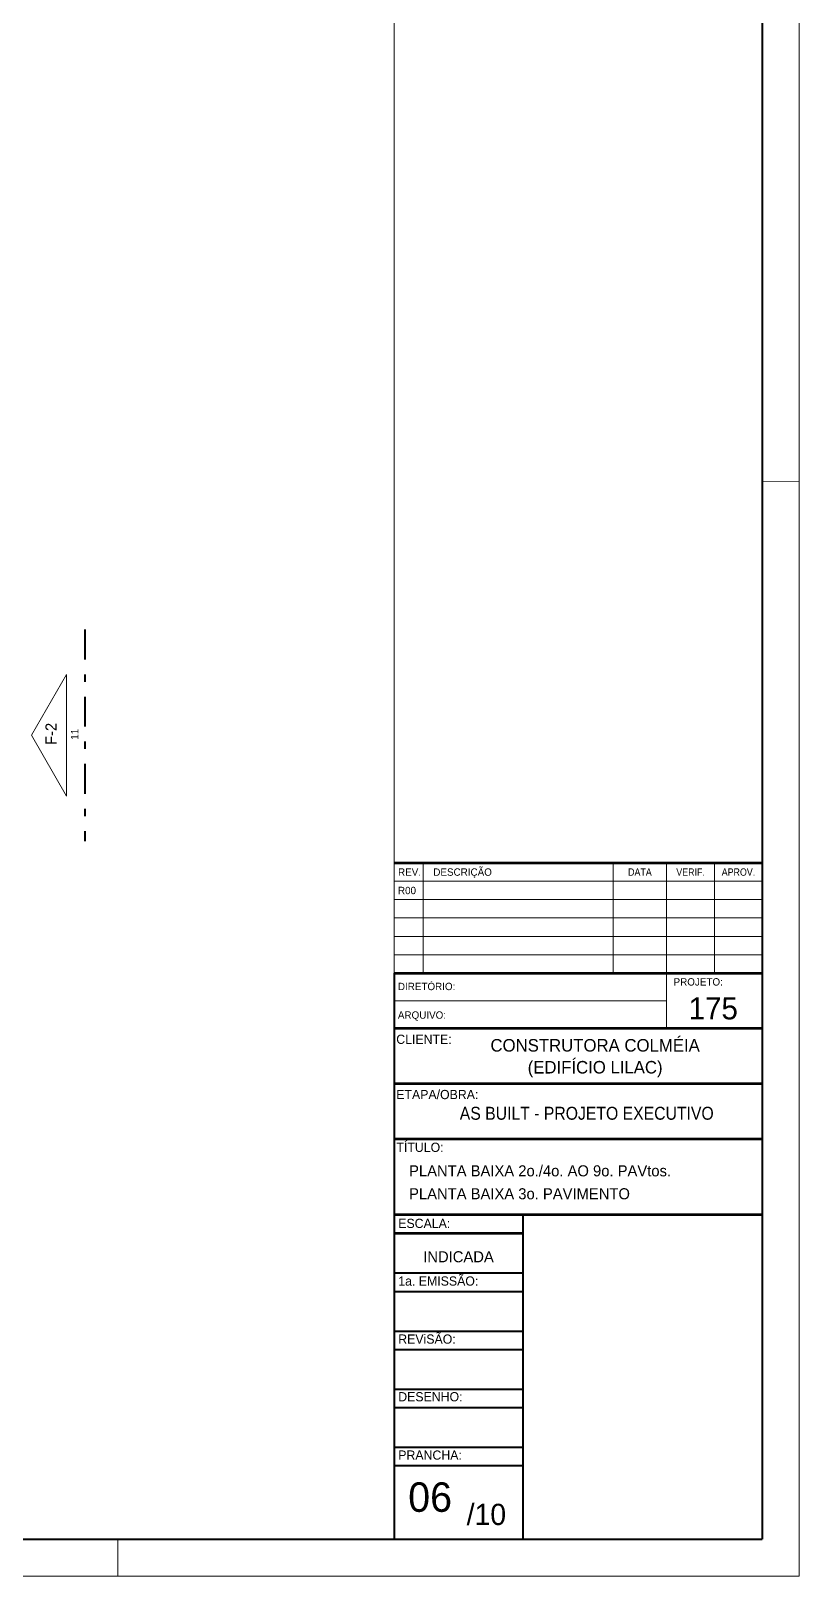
# Model space of a CAD drawing. Header units: metres. Extents: x 2.9 to 62.3, y 8 to 50.1.
# Drawn here: x 51.92 to 62.35, y 8.02 to 28.98 of the extents above; entities that cross this region are included whole.
import ezdxf
from ezdxf.enums import TextEntityAlignment as Align

# ---------------------------------------------------------------- set-up
doc = ezdxf.new("R2010")
doc.units = ezdxf.units.M
doc.header["$MEASUREMENT"] = 0
doc.linetypes.add('DGN Style 4', pattern=[1.626995, 0.812989, -0.406495, 0.001016, -0.406495])
for name, color, linetype, lineweight in [('Level 3', 7, 'Continuous', 0), ('Level 62', 7, 'Continuous', 0), ('Level 63', 7, 'Continuous', 0)]:
    doc.layers.add(name, color=color, linetype=linetype, lineweight=lineweight)
doc.styles.add('Style-INTL_ENGINEERING', font='INTL_ENGINEERING.shx')

# ---------------------------------------------------------------- blocks, each defined once
blk = doc.blocks.new('*U187')
at = {"layer": 'Level 3', "color": 2, "linetype": 'DGN Style 4', "lineweight": 40}
blk.add_line((-0.729, -2.874), (-0.729, 2.873), dxfattribs=at)
at = {"layer": 'Level 3', "color": 2, "linetype": 'Continuous', "lineweight": 13, "flags": 128}
blk.add_lwpolyline([(-0.228, 1.65), (-0.228, -1.651), (0.726, -0.002)], close=True, dxfattribs=at)
at = {"layer": 'Level 3', "color": 2, "linetype": 'Continuous', "lineweight": 13, "style": 'Style-INTL_ENGINEERING'}
blk.add_text('11', height=0.2, rotation=270.0007, dxfattribs=at).set_placement((-0.448, -0.03), align=Align.MIDDLE_CENTER)
at = {"layer": 'Level 3', "color": 2, "linetype": 'Continuous', "lineweight": 30, "style": 'Style-INTL_ENGINEERING'}
blk.add_text('F-2', height=0.3001, rotation=270.0007, dxfattribs=at).set_placement((0.194, -0.038), align=Align.MIDDLE_CENTER)

msp = doc.modelspace()

# ---------------------------------------------------------------- linework, layer by layer
at = {"layer": 'Level 62', "color": 131, "linetype": 'Continuous', "lineweight": 13}
for p, q in [((56.851, 16.198), (56.851, 17.698)), ((57.244, 16.198), (57.244, 17.698)), ((59.826, 16.198), (59.826, 17.698)), ((60.551, 16.198), (60.551, 17.698)), ((61.201, 16.198), (61.201, 17.698)), ((61.849, 16.198), (61.849, 17.698)), ((61.849, 17.448), (56.851, 17.448)), ((61.849, 17.198), (56.851, 17.198)), ((61.849, 16.948), (56.851, 16.948)), ((61.849, 16.698), (56.851, 16.698)), ((61.849, 16.448), (56.851, 16.448)), ((60.55, 16.199), (60.55, 15.449))]:
    msp.add_line(p, q, dxfattribs=at)
at = {"layer": 'Level 62', "color": 131, "linetype": 'Continuous', "lineweight": 140}
for p, q in [((56.851, 17.698), (61.849, 17.698)), ((56.85, 16.198), (61.849, 16.198))]:
    msp.add_line(p, q, dxfattribs=at)
at = {"layer": 'Level 63', "color": 131, "linetype": 'Continuous', "lineweight": 40}
for p, q in [((61.85, 49.569), (61.849, 8.518)), ((56.85, 16.198), (56.85, 8.518)), ((58.6, 12.918), (58.6, 8.518)), ((56.85, 12.131), (58.6, 12.131)), ((56.85, 11.881), (58.6, 11.881)), ((56.85, 11.343), (58.6, 11.343)), ((56.85, 11.093), (58.6, 11.093)), ((56.85, 10.556), (58.6, 10.556)), ((56.85, 10.306), (58.6, 10.306)), ((56.85, 9.769), (58.6, 9.769)), ((56.85, 9.519), (58.6, 9.519)), ((4.149, 8.519), (61.849, 8.519))]:
    msp.add_line(p, q, dxfattribs=at)
at = {"layer": 'Level 63', "color": 131, "linetype": 'Continuous', "lineweight": 13}
for p, q in [((62.35, 22.868), (61.849, 22.869)), ((60.55, 15.825), (56.85, 15.825))]:
    msp.add_line(p, q, dxfattribs=at)
at = {"layer": 'Level 63', "color": 131, "linetype": 'Continuous', "lineweight": 140}
msp.add_line((61.849, 15.449), (56.849, 15.449), dxfattribs=at)
at = {"layer": 'Level 63', "color": 131, "linetype": 'Continuous', "lineweight": 70}
for p, q in [((61.849, 14.698), (56.849, 14.698)), ((61.849, 13.949), (56.85, 13.949)), ((61.849, 12.919), (56.85, 12.918)), ((58.601, 12.668), (56.85, 12.668))]:
    msp.add_line(p, q, dxfattribs=at)
at = {"layer": 'Level 63', "color": 131, "linetype": 'Continuous', "lineweight": 0}
msp.add_line((53.099, 8.519), (53.099, 8.018), dxfattribs=at)
at = {"layer": 'Level 63', "color": 131, "linetype": 'Continuous', "lineweight": 0, "flags": 128}
msp.add_lwpolyline([(62.35, 50.069), (2.899, 50.069), (2.899, 8.019), (62.35, 8.019)], close=True, dxfattribs=at)
at = {"layer": 'Level 63', "color": 131, "linetype": 'Continuous', "lineweight": 13, "flags": 128}
msp.add_lwpolyline([(56.85, 8.518), (4.149, 8.518), (4.149, 49.569), (56.85, 49.569)], close=True, dxfattribs=at)

# ---------------------------------------------------------------- block references
at = {"layer": 'Level 3', "color": 2, "linetype": 'Continuous', "lineweight": 13, "xscale": 0.4998882411011977, "yscale": 0.4998882411011977, "zscale": 0.4998882411011977, "rotation": 180}
msp.add_blockref('*U187', (52.289, 19.427), dxfattribs=at)

# ---------------------------------------------------------------- texts
at = {"layer": 'Level 62', "color": 2, "linetype": 'Continuous', "lineweight": 13, "style": 'Style-INTL_ENGINEERING'}
for s, p in [('REV.', (56.904, 17.571)), ('DESCRIÇÃO', (57.383, 17.571)), ('R00', (56.903, 17.321))]:
    msp.add_text(s, height=0.1, dxfattribs=at).set_placement(p, align=Align.MIDDLE_LEFT)
at = {"layer": 'Level 62', "color": 2, "linetype": 'Continuous', "lineweight": 13, "style": 'Style-INTL_ENGINEERING', "width": 0.900002}
for s, p in [('DATA', (60.188, 17.571)), ('VERIF.', (60.876, 17.571)), ('APROV.', (61.526, 17.571))]:
    msp.add_text(s, height=0.1, dxfattribs=at).set_placement(p, align=Align.MIDDLE_CENTER)
at = {"layer": 'Level 63', "color": 2, "linetype": 'Continuous', "lineweight": 13, "style": 'Style-INTL_ENGINEERING'}
for s, height, rotation, p in [('DIRETÓRIO: ', 0.1, 0.0007, (56.902, 15.969)), ('PROJETO:', 0.1, 0.0007, (60.645, 16.031)), ('ARQUIVO: ', 0.1, 0.0007, (56.902, 15.581)), ('CLIENTE:', 0.125, 0.0022, (56.88, 15.24)), ('ETAPA/OBRA:', 0.12498, 0.0022, (56.88, 14.49)), ('TÍTULO:', 0.125, 0.0007, (56.882, 13.774))]:
    msp.add_text(s, height=height, rotation=rotation, dxfattribs=at).set_placement(p)
at = {"layer": 'Level 63', "color": 2, "linetype": 'Continuous', "lineweight": 40, "style": 'Style-INTL_ENGINEERING'}
for s, height, p in [('175', 0.3, (60.849, 15.572)), ('06', 0.4, (57.042, 8.89)), ('/10', 0.288, (57.836, 8.711))]:
    msp.add_text(s, height=height, rotation=0.0007, dxfattribs=at).set_placement(p)
at = {"layer": 'Level 63', "color": 2, "linetype": 'Continuous', "lineweight": 40, "style": 'Style-INTL_ENGINEERING', "width": 0.909094}
msp.add_text('AS BUILT - PROJETO EXECUTIVO', height=0.176, dxfattribs=at).set_placement((59.466, 14.298), align=Align.MIDDLE_CENTER)
at = {"layer": 'Level 63', "color": 2, "linetype": 'Continuous', "lineweight": 13, "style": 'Style-INTL_ENGINEERING'}
for s, p in [('ESCALA:', (56.907, 12.804)), ('1a. EMISSÃO:', (56.907, 12.022)), ('REViSÃO:', (56.907, 11.234)), ('DESENHO:', (56.907, 10.452)), ('PRANCHA:', (56.907, 9.66))]:
    msp.add_text(s, height=0.125, rotation=0.0007, dxfattribs=at).set_placement(p, align=Align.MIDDLE_LEFT)
at = {"layer": 'Level 63', "color": 2, "linetype": 'Continuous', "lineweight": 40, "rotation": 0.0007, "style": 'Style-INTL_ENGINEERING'}
for s, insert, char_height, attachment_point, line_spacing_factor in [('CONSTRUTORA COLMÉIA\\P(EDIFÍCIO LILAC)\\P', (59.58, 15.046), 0.17, 5, 1.049998), ('PLANTA BAIXA 2o./4o. AO 9o. PAVtos.\\P', (57.054, 13.516), 0.15, 4, 0.6), ('PLANTA BAIXA 3o. PAVIMENTO\\P', (57.054, 13.205), 0.15, 4, 0.6), ('INDICADA\\P', (57.725, 12.274), 0.15, 8, 0.6)]:
    msp.add_mtext(s, dxfattribs=dict(at, insert=insert, char_height=char_height, attachment_point=attachment_point, line_spacing_factor=line_spacing_factor))

doc.saveas('drawing.dxf')
